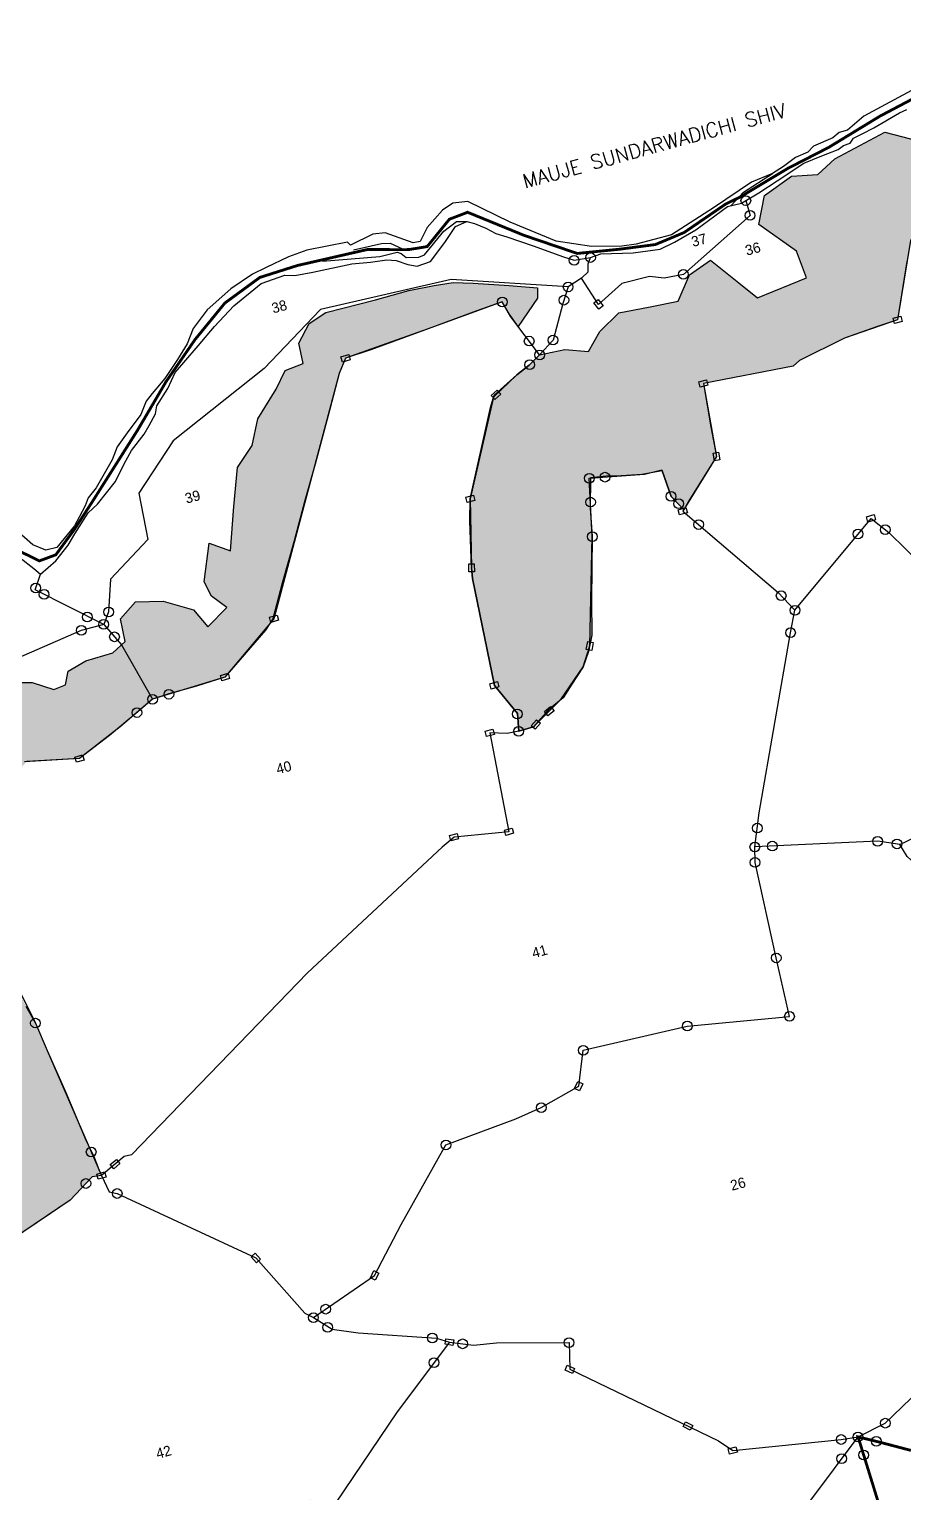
# Model space of a CAD drawing. Header units: metres. Extents: x 349190 to 354644, y 1756648 to 1760820.
# Drawn here: x 352944 to 353721, y 1759493 to 1760794 of the extents above; entities that cross this region are included whole.
import ezdxf

# ---------------------------------------------------------------- set-up
doc = ezdxf.new("R2010")
doc.units = ezdxf.units.M
doc.header["$MEASUREMENT"] = 0
doc.linetypes.add('DASHDOT', pattern=[1, 0.5, -0.25, 0, -0.25])
for name, color, linetype in [('LINE_WATER', 4, 'Continuous'), ('POLY_HATCH', 12, 'Continuous'), ('POLY_PARCEL', 6, 'Continuous'), ('POLY_WATER', 4, 'Continuous'), ('SYM_STONE', 1, 'Continuous'), ('TEXT_MAPOUT', 7, 'Continuous'), ('TEXT_PARCEL', 7, 'Continuous'), ('V_BOUND_LINE', 7, 'Continuous'), ('V_BOUND_STREAM_LINE', 7, 'DASHDOT')]:
    doc.layers.add(name, color=color, linetype=linetype)
doc.styles.get("Standard").update_dxf_attribs({"font": 'simplex.shx'})
doc.styles.add('TEXT_MAP', font='KRDEV050.TTF')
pattern_1 = [(15.29535, (352880.582, 1757419.747), (6.65705, 11.668854), [9.499434, -9.499434]), (105.29535, (352889.745, 1757422.253), (-11.668854, 6.65705), [9.499434, -9.499434])]

# ---------------------------------------------------------------- blocks, each defined once
blk = doc.blocks.new('STONE')
blk.add_circle((0, 0), 0.851)
blk = doc.blocks.new('STONESQUARE')
blk.add_lwpolyline([(-0.7, 0.48), (0.7, 0.48), (0.7, -0.48), (-0.7, -0.48)], close=True)

msp = doc.modelspace()

# ---------------------------------------------------------------- hatches: boundary and pattern name
at = {"layer": 'POLY_HATCH'}
h = msp.add_hatch(dxfattribs=at)
h.set_pattern_fill('ZIGZAG', color=256, scale=75.995469, angle=15.2954, style=0)
h.set_pattern_definition(pattern_1)
h.paths.add_polyline_path([(354261.1, 1760761.3), (354262.1, 1760737.5), (354246.2, 1760727.2), (354242.5, 1760714.2), (354218.5, 1760705), (354210.1, 1760726.1), (354172.2, 1760705.7), (354142.4, 1760697.6), (354113.9, 1760687.1), (354104.3, 1760702.5), (354080.5, 1760694.6), (354064, 1760683.6), (354050.9, 1760681.8), (353977.8, 1760662.7), (353951.9, 1760657.4), (353896, 1760660.6), (353837.5, 1760664.8), (353768, 1760667.8), (353734.5, 1760618.6), (353726.9, 1760605.9), (353723.6, 1760587.4), (353715.4, 1760535.5), (353697.6, 1760529.7), (353668.3, 1760519.1), (353628.4, 1760499.3), (353622.7, 1760494.3), (353542.9, 1760479), (353549.5, 1760440.3), (353554.5, 1760414), (353530, 1760374.8), (353525.4, 1760366.7), (353514.2, 1760378.6), (353506.4, 1760401.2), (353488.3, 1760398.2), (353470, 1760397), (353456.6, 1760396.6), (353442.6, 1760395), (353442.5, 1760368), (353444.2, 1760342.9), (353443.5, 1760286.8), (353443.7, 1760255.3), (353441, 1760240.7), (353436, 1760227.1), (353426.1, 1760211.6), (353418.5, 1760199.6), (353405.1, 1760188.5), (353392.1, 1760173.7), (353378.9, 1760169.9), (353377.7, 1760185.6), (353357.3, 1760210.7), (353337.8, 1760305.7), (353337, 1760315.1), (353335.6, 1760356.8), (353335.9, 1760376.4), (353353.7, 1760457.7), (353357.2, 1760468.7), (353377.1, 1760486.6), (353388.3, 1760495.3), (353397.5, 1760504.3), (353420, 1760509.1), (353441, 1760507.5), (353451, 1760525), (353467.7, 1760541.8), (353495.7, 1760547), (353520.6, 1760552.2), (353530.6, 1760575.4), (353549.1, 1760588.6), (353574.3, 1760568.5), (353591.1, 1760555.1), (353634.6, 1760572.7), (353625.6, 1760596.5), (353592.1, 1760620.1), (353597.3, 1760646), (353621.3, 1760663.2), (353644.7, 1760664.7), (353659.7, 1760678.6), (353704.1, 1760702.2), (353734.9, 1760694.3), (353747.5, 1760726.4), (353778.6, 1760741.4), (353820.9, 1760732.9), (353844.7, 1760750.8), (353872.8, 1760747.1), (353882.7, 1760758.8), (353918.4, 1760762.8), (353941, 1760776.4), (353969.7, 1760779.3), (353989.9, 1760765.2), (354011.1, 1760777.5), (354032.5, 1760792.4), (354067.3, 1760793.7), (354096.4, 1760780.4), (354128.3, 1760759.6), (354155.8, 1760745.9), (354167.8, 1760741), (354192.7, 1760733.9), (354227.2, 1760745.8)])
h = msp.add_hatch(dxfattribs=at)
h.set_pattern_fill('ZIGZAG', color=256, scale=75.995469, angle=15.2954, style=0)
h.set_pattern_definition(pattern_1)
h.paths.add_polyline_path([(353008.3, 1759775), (353000.2, 1759773.9), (352980.4, 1759753.2), (352963, 1759741.3), (352927.6, 1759717.4), (352918.1, 1759703.9), (352908.3, 1759683.7), (352890.9, 1759643.2), (352894.1, 1759628.9), (352894.1, 1759622.4), (352897.1, 1759605.7), (352895.8, 1759593.3), (352879.6, 1759564.5), (352864.2, 1759534), (352854.2, 1759542.6), (352843.3, 1759564.9), (352841.6, 1759580.1), (352850.2, 1759597), (352835.4, 1759635.7), (352819.2, 1759646.4), (352813.7, 1759666.6), (352803.9, 1759700.1), (352807.8, 1759716.8), (352824, 1759736.9), (352832.2, 1759737.9), (352848.7, 1759724.2), (352858.4, 1759730.4), (352850.9, 1759753.7), (352852, 1759778.1), (352865.6, 1759796.9), (352886.1, 1759814.6), (352884.6, 1759820.2), (352866.5, 1759835.7), (352862.1, 1759843), (352869.5, 1759866.7), (352877.9, 1759879.9), (352873.1, 1759886.4), (352850.3, 1759906.1), (352840.1, 1759925.4), (352842.6, 1759943), (352850.5, 1759956), (352859.8, 1759957.3), (352855.9, 1759967.1), (352834, 1759981), (352830.6, 1760000), (352840.3, 1760032.8), (352848.4, 1760047.7), (352849.5, 1760048), (352855.9, 1760050.9), (352844.7, 1760081), (352844.9, 1760109.3), (352856.9, 1760120.4), (352885, 1760134.7), (352884.9, 1760166), (352898.5, 1760193.3), (352925.1, 1760213.2), (352946.8, 1760213.1), (352966, 1760206.9), (352976.4, 1760211), (352978.8, 1760223.3), (352994.4, 1760232.4), (353018.4, 1760239.5), (353029.5, 1760249.8), (353025.2, 1760269.7), (353038.6, 1760284.9), (353063.2, 1760285.5), (353090, 1760277.8), (353102.7, 1760262.6), (353119.7, 1760279.9), (353106, 1760290), (353099.5, 1760302.7), (353104, 1760337.1), (353122.8, 1760330.2), (353125.9, 1760369.6), (353129.1, 1760404.3), (353142.1, 1760423.9), (353147.1, 1760447.6), (353163.5, 1760473.8), (353171.6, 1760490.5), (353187.4, 1760496.6), (353183.6, 1760514.9), (353192.7, 1760532.4), (353207.6, 1760541.9), (353251.6, 1760553.3), (353281.3, 1760561.5), (353303.9, 1760565.9), (353320.7, 1760568.7), (353338.4, 1760568.1), (353370.3, 1760566), (353395.6, 1760563.9), (353395.7, 1760554.8), (353378.4, 1760529.6), (353370.5, 1760540.7), (353364.3, 1760551.4), (353341.7, 1760543.4), (353298.6, 1760527.6), (353247.5, 1760508.9), (353225.1, 1760501.3), (353219.4, 1760487.9), (353211.3, 1760456.2), (353198.1, 1760407.1), (353189, 1760375), (353179.5, 1760339), (353168.9, 1760301.5), (353160.5, 1760269.7), (353154, 1760259.6), (353118, 1760218.1), (353092.8, 1760210.1), (353068.1, 1760203), (353053.7, 1760198.3), (353040.5, 1760187.1), (353015.6, 1760166), (352988.8, 1760145.6), (352942, 1760143), (352912.5, 1760110.9), (352888.9, 1760080.8), (352892.1, 1760043.8), (352893.8, 1760017.3), (352899.1, 1760011.5), (352914, 1759980.8), (352931, 1759946.8), (352941.2, 1759925.5), (352949.7, 1759910.5), (352960, 1759886.3), (352976.7, 1759849), (352994.7, 1759806), (353001.3, 1759792.8), (353006.1, 1759780.3)])

# ---------------------------------------------------------------- linework, layer by layer
at = {"layer": 'LINE_WATER'}
for points in [[(353567.6, 1760637), (353578.5, 1760648.9), (353604.4, 1760665.6)], [(353204.6, 1760587.6), (353255.6, 1760591.8), (353271, 1760595.6), (353274.6, 1760594.6), (353279, 1760590.8), (353290.3, 1760591.2), (353295.2, 1760593.2), (353312.5, 1760614.4), (353323.7, 1760622.8), (353332.7, 1760622.8)], [(353232.1, 1760597.8), (353257.1, 1760603.3), (353264.7, 1760603.7), (353275.8, 1760598.6), (353292, 1760599.7)]]:
    msp.add_lwpolyline(points, dxfattribs=at)
at = {"layer": 'POLY_HATCH'}
for points in [[(353723.6, 1760587.4), (353715.4, 1760535.5), (353697.6, 1760529.7), (353668.3, 1760519.1), (353628.4, 1760499.3), (353622.7, 1760494.3), (353542.9, 1760479), (353549.5, 1760440.3), (353554.5, 1760414), (353530, 1760374.8), (353525.4, 1760366.7), (353514.2, 1760378.6), (353506.4, 1760401.2), (353488.3, 1760398.2), (353470, 1760397), (353456.6, 1760396.6), (353442.6, 1760395), (353442.5, 1760368), (353444.2, 1760342.9), (353443.5, 1760286.8), (353443.7, 1760255.3), (353441, 1760240.7), (353436, 1760227.1), (353426.1, 1760211.6), (353418.5, 1760199.6), (353405.1, 1760188.5), (353392.1, 1760173.7), (353378.9, 1760169.9), (353377.7, 1760185.6), (353357.3, 1760210.7), (353337.8, 1760305.7), (353337, 1760315.1), (353335.6, 1760356.8), (353335.9, 1760376.4), (353353.7, 1760457.7), (353357.2, 1760468.7), (353377.1, 1760486.6), (353388.3, 1760495.3), (353397.5, 1760504.3), (353420, 1760509.1), (353441, 1760507.5), (353451, 1760525), (353467.7, 1760541.8), (353495.7, 1760547), (353520.6, 1760552.2), (353530.6, 1760575.4), (353549.1, 1760588.6), (353574.3, 1760568.5), (353591.1, 1760555.1), (353634.6, 1760572.7), (353625.6, 1760596.5), (353592.1, 1760620.1), (353597.3, 1760646), (353621.3, 1760663.2), (353644.7, 1760664.7), (353659.7, 1760678.6), (353704.1, 1760702.2), (353734.9, 1760694.3)], [(352925.1, 1760213.2), (352946.8, 1760213.1), (352966, 1760206.9), (352976.4, 1760211), (352978.8, 1760223.3), (352994.4, 1760232.4), (353018.4, 1760239.5), (353029.5, 1760249.8), (353025.2, 1760269.7), (353038.6, 1760284.9), (353063.2, 1760285.5), (353090, 1760277.8), (353102.7, 1760262.6), (353119.7, 1760279.9), (353106, 1760290), (353099.5, 1760302.7), (353104, 1760337.1), (353122.8, 1760330.2), (353125.9, 1760369.6), (353129.1, 1760404.3), (353142.1, 1760423.9), (353147.1, 1760447.6), (353163.5, 1760473.8), (353171.6, 1760490.5), (353187.4, 1760496.6), (353183.6, 1760514.9), (353192.7, 1760532.4), (353207.6, 1760541.9), (353251.6, 1760553.3), (353281.3, 1760561.5), (353303.9, 1760565.9), (353320.7, 1760568.7), (353338.4, 1760568.1), (353370.3, 1760566), (353395.6, 1760563.9), (353395.7, 1760554.8), (353378.4, 1760529.6), (353370.5, 1760540.7), (353364.3, 1760551.4), (353341.7, 1760543.4), (353298.6, 1760527.6), (353247.5, 1760508.9), (353225.1, 1760501.3), (353219.4, 1760487.9), (353211.3, 1760456.2), (353198.1, 1760407.1), (353189, 1760375), (353179.5, 1760339), (353168.9, 1760301.5), (353160.5, 1760269.7), (353154, 1760259.6), (353118, 1760218.1), (353092.8, 1760210.1), (353068.1, 1760203), (353053.7, 1760198.3), (353040.5, 1760187.1), (353015.6, 1760166), (352988.8, 1760145.6), (352942, 1760143)], [(352941.2, 1759925.5), (352949.7, 1759910.5), (352960, 1759886.3), (352976.7, 1759849), (352994.7, 1759806), (353001.3, 1759792.8), (353006.1, 1759780.3), (353008.3, 1759775), (353000.2, 1759773.9), (352980.4, 1759753.2), (352963, 1759741.3), (352927.6, 1759717.4)]]:
    msp.add_lwpolyline(points, dxfattribs=at)
at = {"layer": 'POLY_PARCEL'}
for points in [[(354064, 1760683.6), (354050.9, 1760681.8), (353951.9, 1760657.4), (353951.9, 1760657.4), (353951.9, 1760657.4), (353767, 1760668.5), (353767, 1760668.5), (353726.9, 1760605.9), (353726.9, 1760605.9), (353726.9, 1760605.9), (353715.4, 1760535.5), (353715.4, 1760535.5), (353668.3, 1760519.1), (353628.4, 1760499.3), (353622.7, 1760494.3), (353542.9, 1760479), (353554.5, 1760414), (353554.5, 1760414), (353524.6, 1760365.4), (353524.6, 1760365.4), (353524.6, 1760365.4), (353609.4, 1760293.1), (353609.4, 1760293.1), (353624.2, 1760277.4)], [(353580.6, 1760641.5), (353584.4, 1760628.3), (353584.4, 1760628.3), (353525.2, 1760575.9), (353525.2, 1760575.9), (353508.1, 1760572.6), (353495.1, 1760574.1), (353470.4, 1760567.7), (353449.8, 1760549.2), (353434.6, 1760572.4), (353434.6, 1760572.4)], [(353434.6, 1760572.4), (353440.5, 1760578.1), (353440.6, 1760585.2), (353442.7, 1760590.9)], [(353422.8, 1760564.8), (353422.8, 1760564.8), (353318.8, 1760571.5), (353318.8, 1760571.5), (353202.9, 1760544.7), (353202.9, 1760544.7), (353152.8, 1760492.4), (353152.8, 1760492.4), (353152.8, 1760492.4), (353152.8, 1760492.4), (353071.9, 1760428.1), (353041.4, 1760381.6), (353041.4, 1760381.6), (353049.4, 1760340.4), (353016.5, 1760305.1), (353014.7, 1760275.9), (353010.3, 1760264.9)], [(353434.6, 1760572.4), (353422.8, 1760564.8), (353418, 1760550), (353409.4, 1760517.5), (353397.5, 1760504.3)], [(353397.5, 1760504.3), (353397.5, 1760504.3), (353371.8, 1760538.2), (353364.3, 1760551.4), (353298.6, 1760527.6), (353298.6, 1760527.6), (353225.1, 1760501.3), (353225.1, 1760501.3), (353219.4, 1760487.9), (353219.4, 1760487.9), (353161.5, 1760269.9), (353161.5, 1760269.9), (353161.5, 1760269.9), (353161.5, 1760269.9), (353161.5, 1760269.9), (353161.5, 1760269.9), (353118, 1760218.1), (353118, 1760218.1), (353053.7, 1760198.3), (353053.7, 1760198.3), (353053.7, 1760198.3), (353024.8, 1760173.8), (352988.8, 1760145.6), (352940, 1760142.6)], [(353397.5, 1760504.3), (353388.3, 1760495.3), (353377.1, 1760486.6), (353356.6, 1760466.9), (353356.6, 1760466.9), (353335.9, 1760376.4), (353335.9, 1760376.4), (353337, 1760315.1), (353337.8, 1760305.7), (353357.3, 1760210.7), (353377.7, 1760185.6), (353378.9, 1760169.9)], [(353378.9, 1760169.9), (353392.1, 1760173.7), (353416.2, 1760198), (353416.2, 1760198), (353416.2, 1760198), (353436, 1760227.1), (353442, 1760245.7), (353442, 1760245.7), (353442, 1760245.7), (353444.2, 1760342.9), (353441.6, 1760394.7), (353441.6, 1760394.7), (353441.6, 1760394.7), (353490.7, 1760398.3), (353490.7, 1760398.3), (353505.9, 1760402.3), (353514.2, 1760378.6), (353525.4, 1760366.7)], [(353624.2, 1760277.4), (353624.2, 1760277.4), (353691.8, 1760359.1), (353691.8, 1760359.1), (353707.5, 1760346.5), (353828.4, 1760228)], [(353010.3, 1760264.9), (353010.3, 1760264.9), (352949.4, 1760295.5), (352954.1, 1760309.5)], [(353588.6, 1760067.1), (353592.5, 1760097.3), (353592.5, 1760097.3), (353620.3, 1760257.5), (353620.3, 1760257.5), (353624.2, 1760277.4)], [(353010.3, 1760264.9), (352990.4, 1760259.5), (352990.4, 1760259.5), (352883.5, 1760212.9), (352883.5, 1760212.9), (352793.9, 1760158.7), (352793.9, 1760158.7), (352793.9, 1760158.7), (352721.1, 1760162.6), (352721.1, 1760162.6), (352689.4, 1760108.5), (352694.4, 1760089.6), (352683.9, 1760083.5), (352683.9, 1760083.5), (352683.9, 1760083.5), (352732, 1759979.2), (352732, 1759979.2), (352760.1, 1759945.5), (352760.1, 1759945.5), (352795.4, 1759904.5), (352817.3, 1759883.7), (352803.3, 1759877.3)], [(353010.3, 1760264.9), (353026, 1760246.6), (353053.7, 1760198.3), (353053.7, 1760198.3)], [(353717.5, 1760069.4), (353730.9, 1760075.7), (353730.9, 1760075.7), (353926.5, 1760162), (353926.5, 1760162), (354091.2, 1760234.4), (354091.2, 1760234.4)], [(353378.9, 1760169.9), (353368.6, 1760167.9), (353353.2, 1760168.5), (353370.2, 1760080.6), (353370.2, 1760080.6), (353321.5, 1760075.7), (353321.5, 1760075.7), (353310.9, 1760066.8), (353310.9, 1760066.8), (353191.3, 1759955.3), (353191.3, 1759955.3), (353035, 1759793.6), (353035, 1759793.6), (353028.5, 1759791.9), (353008.3, 1759775)], [(353717.5, 1760069.4), (353697.7, 1760072.1), (353697.7, 1760072.1), (353588.6, 1760067.1), (353588.6, 1760067.1)], [(353680.3, 1759542.8), (353680.3, 1759542.8), (353704.5, 1759555), (353704.5, 1759555), (353810.5, 1759657.3), (353810.5, 1759657.3), (353810.5, 1759657.3), (353817.3, 1759732.9), (353829.2, 1759753.8), (353829.2, 1759753.8), (353795.6, 1759841.1), (353795.6, 1759841.1), (353795.6, 1759841.1), (353754.7, 1759885.2), (353754.7, 1759885.2), (353792.1, 1759996.3), (353792.1, 1759996.3), (353792.1, 1759996.3), (353724, 1760058.7), (353724, 1760058.7), (353717.5, 1760069.4)], [(353196.6, 1759648.8), (353196.6, 1759648.8), (353250.9, 1759686.3), (353250.9, 1759686.3), (353274.6, 1759731.6), (353274.6, 1759731.6), (353274.6, 1759731.6), (353314.3, 1759802.3), (353314.3, 1759802.3), (353314.3, 1759802.3), (353376.4, 1759825.5), (353398.9, 1759835.4), (353398.9, 1759835.4), (353432.2, 1759854.5), (353432.2, 1759854.5), (353436.2, 1759886.4), (353436.2, 1759886.4), (353528.6, 1759907.9), (353619.4, 1759916.5), (353607.6, 1759968.5), (353607.6, 1759968.5), (353588.8, 1760053.3), (353588.6, 1760067.1)], [(352899.1, 1760011.5), (352949.7, 1759910.5), (352949.7, 1759910.5), (352949.7, 1759910.5), (352960, 1759886.3), (352960, 1759886.3), (353008.3, 1759775), (353008.3, 1759775), (353008.3, 1759775), (353008.3, 1759775)], [(353008.3, 1759775), (353000.2, 1759773.9), (352980.4, 1759753.2), (352980.4, 1759753.2), (352927.6, 1759717.4), (352916.3, 1759703.3), (352916.3, 1759703.3), (352890.9, 1759643.2), (352890.9, 1759643.2), (352890.9, 1759643.2), (352897.1, 1759605.7), (352895.8, 1759593.3), (352864.2, 1759534), (352864.2, 1759534), (352858.3, 1759517.9)], [(353008.3, 1759775), (353015.1, 1759760.5), (353022.3, 1759759.1), (353022.3, 1759759.1), (353022.3, 1759759.1), (353145.4, 1759701.9), (353145.4, 1759701.9), (353188.9, 1759652.8), (353188.9, 1759652.8), (353196.6, 1759648.8)], [(353196.6, 1759648.8), (353213.3, 1759638.6), (353236.3, 1759635.3), (353306, 1759630.5), (353317.3, 1759627)], [(353317.3, 1759627), (353317.3, 1759627), (353317.3, 1759627), (353271, 1759565.2), (353216.1, 1759483.8), (353216.1, 1759483.8), (353193.9, 1759486.2), (353193.9, 1759486.2), (353181.4, 1759435.3), (353181.4, 1759435.3), (353132.2, 1759378.8), (353132.2, 1759378.8), (353077.1, 1759300.3), (353062.3, 1759285.4), (353058.2, 1759274.5), (353050.3, 1759262.8)], [(353317.3, 1759627), (353338.6, 1759624.2), (353359.3, 1759626.4), (353423.6, 1759626.6)], [(353423.6, 1759626.6), (353424.3, 1759602.9), (353424.3, 1759602.9), (353556.3, 1759539.4), (353569, 1759530.7), (353569, 1759530.7), (353665.3, 1759540.5), (353665.3, 1759540.5), (353680.3, 1759542.8)], [(353255.7, 1758982.1), (353255.7, 1758982.1), (353270.5, 1758996.2), (353272.3, 1759001.4), (353272.3, 1759001.4), (353272.3, 1759001.4), (353533.1, 1759345.8), (353533.1, 1759345.8), (353533.1, 1759345.8), (353533.1, 1759345.8), (353680.3, 1759542.8), (353680.3, 1759542.8), (353680.3, 1759542.8), (353680.3, 1759542.8)]]:
    msp.add_lwpolyline(points, dxfattribs=at)
at = {"layer": 'POLY_WATER'}
for points in [[(353731.6, 1760741.4), (353685.3, 1760716.4), (353670.9, 1760704.1), (353663.5, 1760702.1), (353657.8, 1760697.2), (353640.8, 1760689.7), (353635.6, 1760684.5), (353624.8, 1760679.9), (353614.2, 1760671.9), (353604.4, 1760665.6), (353585.7, 1760658), (353551.8, 1760635), (353514.5, 1760611.1), (353483.2, 1760602.9), (353470.4, 1760601.1), (353443.5, 1760600.8), (353412.3, 1760605.5), (353371.2, 1760622.4), (353333.8, 1760640.8), (353320.5, 1760639.2), (353311.1, 1760633), (353297.5, 1760617.7), (353291.4, 1760605.2), (353285.1, 1760603.9), (353260.2, 1760612.8), (353249.4, 1760611.5), (353229.6, 1760602), (353226.8, 1760604.5), (353190.6, 1760597.5), (353174.4, 1760591.4), (353154.6, 1760581.9), (353142.5, 1760576.1), (353123.3, 1760563), (353102.2, 1760544.3), (353089.7, 1760527.7), (353084.3, 1760514.2), (353075.9, 1760500.2), (353064.7, 1760483.5), (353053.5, 1760470.1), (353047.9, 1760463.2), (353043.2, 1760451.5), (353031.3, 1760435.2), (353022.2, 1760422.7), (353017.9, 1760411.2), (353003.6, 1760386.1), (352996.5, 1760377.2), (352993.9, 1760370.2), (352988.4, 1760360), (352984.3, 1760352.3), (352968.7, 1760333.1), (352959, 1760330.8), (352947.3, 1760335.5), (352932.6, 1760348.5)], [(352936, 1760324.1), (352948.2, 1760314.4), (352954.1, 1760309.5), (352967.7, 1760321.3), (352978.8, 1760335.4), (352984.8, 1760345.2), (352996.5, 1760364), (353004.7, 1760371.7), (353020.7, 1760391.7), (353028.6, 1760407.6), (353035, 1760419.3), (353046.3, 1760433.9), (353050.7, 1760441.6), (353056.3, 1760451.9), (353057.4, 1760459.1), (353067.4, 1760474.5), (353073.9, 1760488.8), (353081.4, 1760497.7), (353094.3, 1760512.3), (353108.7, 1760529.6), (353125.9, 1760548.1), (353150.3, 1760567.8), (353171.3, 1760575.1), (353180.2, 1760574.8), (353196.1, 1760577.8), (353230.8, 1760585.3), (353247.2, 1760586.8), (353261.9, 1760588.9), (353270.2, 1760588.1), (353280.3, 1760584.7), (353288.8, 1760583.2), (353300.7, 1760587.3), (353313.3, 1760604.1), (353322.8, 1760618.5), (353332.7, 1760622.8), (353339.6, 1760621.2), (353349.6, 1760617.1), (353358.6, 1760612.3), (353368.4, 1760609.2), (353391.6, 1760601.4), (353418.8, 1760591.6), (353428.1, 1760588.4), (353442.7, 1760590.9), (353451.8, 1760594.1), (353480.6, 1760595.1), (353504.5, 1760598.4), (353517.3, 1760604.6), (353536.2, 1760615.5), (353564.2, 1760636.2), (353576.8, 1760639.2), (353592.3, 1760648.4), (353608.5, 1760659), (353632.2, 1760674.7), (353648, 1760681.3), (353662.6, 1760686.8), (353667.3, 1760690.4), (353673.3, 1760692.4), (353676.2, 1760697), (353684, 1760700.7), (353694.4, 1760706.2), (353717, 1760719.5), (353723.5, 1760722.4)]]:
    msp.add_lwpolyline(points, dxfattribs=at)
at = {"layer": 'V_BOUND_LINE', "const_width": 2.53}
msp.add_lwpolyline([(353743.5, 1759338.1), (353680.3, 1759542.8), (353699.1, 1759538.2), (353727.2, 1759530.8)], dxfattribs=at)
at = {"layer": 'V_BOUND_STREAM_LINE', "ltscale": 10, "const_width": 2.53}
msp.add_lwpolyline([(353772, 1760754.7), (353699.7, 1760716.5), (353654.3, 1760688.8), (353617.9, 1760670.1), (353576, 1760644.9), (353562.7, 1760638.4), (353525.8, 1760613.1), (353500.2, 1760602.4), (353468.6, 1760598.3), (353430.9, 1760594.5), (353383.6, 1760610.6), (353333.5, 1760631.1), (353317.3, 1760624.9), (353297.6, 1760600.6), (353280.5, 1760597.8), (353244.9, 1760598.1), (353182.4, 1760583.8), (353149, 1760573.2), (353117.9, 1760550.4), (353091.3, 1760517.8), (353065.6, 1760480.4), (353040.5, 1760437.6), (353000.8, 1760374.8), (352984.6, 1760349.7), (352967.8, 1760326.7), (352953.2, 1760321.3), (352916.4, 1760339.3)], dxfattribs=at)

# ---------------------------------------------------------------- block references
at = {"layer": 'SYM_STONE'}
for name, p, xscale, yscale, zscale, rotation in [('STONE', (353580.6, 1760641.5), 5.06636463076694, 5.06636463076694, 5.06636463076694, 15.29535435398677), ('STONE', (353584.4, 1760628.3), 5.06636463076694, 5.06636463076694, 5.06636463076694, 15.29535435398677), ('STONE', (353428.1, 1760588.4), 5.06636463076694, 5.06636463076694, 5.06636463076694, 15.29535435398677), ('STONE', (353442.7, 1760590.9), 5.06636463076694, 5.06636463076694, 5.06636463076694, 15.29535435398677), ('STONE', (353525.2, 1760575.9), 5.06636463076694, 5.06636463076694, 5.06636463076694, 15.29535435398677), ('STONE', (353422.8, 1760564.8), 5.06636463076694, 5.06636463076694, 5.06636463076694, 15.29535435398677), ('STONE', (353364.3, 1760551.4), 5.06636463076694, 5.06636463076694, 5.06636463076694, 15.29535435398677), ('STONE', (353419, 1760553), 5.06636463076694, 5.06636463076694, 5.06636463076694, 15.29535435398677), ('STONESQUARE', (353449.8, 1760549.2), 5.066364630766939, 5.066364630766939, 5.066364630766939, 127.5222198455444), ('STONESQUARE', (353715.4, 1760535.5), 5.06636463076694, 5.06636463076694, 5.06636463076694, 15.29535435398677), ('STONE', (353388.2, 1760516.6), 5.06636463076694, 5.06636463076694, 5.06636463076694, 15.29535435398677), ('STONE', (353409.4, 1760517.5), 5.06636463076694, 5.06636463076694, 5.06636463076694, 15.29535435398677), ('STONESQUARE', (353225.1, 1760501.3), 5.06636463076694, 5.06636463076694, 5.06636463076694, 15.29535435398677), ('STONE', (353388.6, 1760495.6), 5.06636463076694, 5.06636463076694, 5.06636463076694, 15.29535435398677), ('STONE', (353397.5, 1760504.3), 5.06636463076694, 5.06636463076694, 5.06636463076694, 15.29535435398677), ('STONESQUARE', (353358.7, 1760468.9), 5.06636463076694, 5.06636463076694, 5.06636463076694, 41.93832694943011), ('STONESQUARE', (353542.9, 1760479), 5.06636463076694, 5.06636463076694, 5.06636463076694, 15.29535435398677), ('STONESQUARE', (353554.5, 1760414), 5.06636463076694, 5.06636463076694, 5.06636463076694, 100.6370480410038), ('STONE', (353441.6, 1760394.7), 5.06636463076694, 5.06636463076694, 5.06636463076694, 15.29535435398677), ('STONE', (353455.5, 1760395.7), 5.06636463076694, 5.06636463076694, 5.06636463076694, 15.29535435398677), ('STONE', (353514.2, 1760378.6), 5.06636463076694, 5.06636463076694, 5.06636463076694, 15.29535435398677), ('STONESQUARE', (353335.9, 1760376.4), 5.06636463076694, 5.06636463076694, 5.06636463076694, 15.29535435398677), ('STONE', (353442.7, 1760373.5), 5.06636463076694, 5.06636463076694, 5.06636463076694, 15.29535435398677), ('STONE', (353520.9, 1760372.1), 5.06636463076694, 5.06636463076694, 5.06636463076694, 15.29535435398677), ('STONESQUARE', (353524.6, 1760365.4), 5.06636463076694, 5.06636463076694, 5.06636463076694, 15.29535435398677), ('STONE', (353538.7, 1760353.6), 5.06636463076694, 5.06636463076694, 5.06636463076694, 15.29535435398677), ('STONESQUARE', (353691.8, 1760359.1), 5.06636463076694, 5.06636463076694, 5.06636463076694, 15.29535435398677), ('STONE', (353444.2, 1760342.9), 5.06636463076694, 5.06636463076694, 5.06636463076694, 15.29535435398677), ('STONE', (353680.3, 1760345.2), 5.06636463076694, 5.06636463076694, 5.06636463076694, 15.29535435398677), ('STONE', (353704.4, 1760349), 5.06636463076694, 5.06636463076694, 5.06636463076694, 15.29535435398677), ('STONESQUARE', (353337, 1760315.1), 5.06636463076694, 5.06636463076694, 5.06636463076694, 91.8724230549571), ('STONE', (352950, 1760297.2), 5.06636463076694, 5.06636463076694, 5.06636463076694, 15.29535435398677), ('STONE', (352957.4, 1760291.5), 5.06636463076694, 5.06636463076694, 5.06636463076694, 15.29535435398677), ('STONE', (353612, 1760290.3), 5.06636463076694, 5.06636463076694, 5.06636463076694, 15.29535435398677), ('STONE', (353014.7, 1760275.9), 5.06636463076694, 5.06636463076694, 5.06636463076694, 15.29535435398677), ('STONE', (353624.2, 1760277.4), 5.06636463076694, 5.06636463076694, 5.06636463076694, 15.29535435398677), ('STONE', (352990.4, 1760259.5), 5.06636463076694, 5.06636463076694, 5.06636463076694, 15.29535435398677), ('STONE', (352995.7, 1760271.4), 5.06636463076694, 5.06636463076694, 5.06636463076694, 15.29535435398677), ('STONE', (353010.3, 1760264.9), 5.06636463076694, 5.06636463076694, 5.06636463076694, 15.29535435398677), ('STONESQUARE', (353161.5, 1760269.9), 5.06636463076694, 5.06636463076694, 5.06636463076694, 15.29535435398677), ('STONE', (353019.9, 1760253.8), 5.06636463076694, 5.06636463076694, 5.06636463076694, 15.29535435398677), ('STONE', (353620.3, 1760257.5), 5.06636463076694, 5.06636463076694, 5.06636463076694, 15.29535435398677), ('STONESQUARE', (353442, 1760245.7), 5.06636463076694, 5.06636463076694, 5.06636463076694, 79.23941857967165), ('STONESQUARE', (353118, 1760218.1), 5.06636463076694, 5.06636463076694, 5.06636463076694, 15.29535435398677), ('STONESQUARE', (353357.3, 1760210.7), 5.06636463076694, 5.06636463076694, 5.06636463076694, 15.29535435398677), ('STONE', (353053.7, 1760198.3), 5.06636463076694, 5.06636463076694, 5.06636463076694, 15.29535435398677), ('STONE', (353068.2, 1760202.8), 5.06636463076694, 5.06636463076694, 5.06636463076694, 15.29535435398677), ('STONE', (353039.8, 1760186.5), 5.06636463076694, 5.06636463076694, 5.06636463076694, 15.29535435398677), ('STONE', (353377.7, 1760185.2), 5.06636463076694, 5.06636463076694, 5.06636463076694, 15.29535435398677), ('STONESQUARE', (353406, 1760187.7), 5.066364630766939, 5.066364630766939, 5.066364630766939, 39.54480765997639), ('STONE', (353378.9, 1760169.9), 5.06636463076694, 5.06636463076694, 5.06636463076694, 15.29535435398677), ('STONESQUARE', (353394.1, 1760175.9), 5.06636463076694, 5.06636463076694, 5.06636463076694, 48.70453794322102), ('STONESQUARE', (353353.2, 1760168.5), 5.06636463076694, 5.06636463076694, 5.06636463076694, 15.29535435398677), ('STONESQUARE', (352988.8, 1760145.6), 5.06636463076694, 5.06636463076694, 5.06636463076694, 15.29535435398677), ('STONESQUARE', (353370.2, 1760080.6), 5.06636463076694, 5.06636463076694, 5.06636463076694, 15.29535435398677), ('STONE', (353590.8, 1760083.8), 5.06636463076694, 5.06636463076694, 5.06636463076694, 15.29535435398677), ('STONESQUARE', (353321.5, 1760075.7), 5.06636463076694, 5.06636463076694, 5.06636463076694, 15.29535435398677), ('STONE', (353588.6, 1760067.1), 5.06636463076694, 5.06636463076694, 5.06636463076694, 15.29535435398677), ('STONE', (353604.2, 1760067.8), 5.06636463076694, 5.06636463076694, 5.06636463076694, 15.29535435398677), ('STONE', (353697.7, 1760072.1), 5.06636463076694, 5.06636463076694, 5.06636463076694, 15.29535435398677), ('STONE', (353714.8, 1760069.8), 5.06636463076694, 5.06636463076694, 5.06636463076694, 15.29535435398677), ('STONE', (353588.8, 1760053.3), 5.06636463076694, 5.06636463076694, 5.06636463076694, 15.29535435398677), ('STONE', (353607.6, 1759968.5), 5.06636463076694, 5.06636463076694, 5.06636463076694, 15.29535435398677), ('STONE', (352949.7, 1759910.5), 5.06636463076694, 5.06636463076694, 5.06636463076694, 15.29535435398677), ('STONE', (353528.6, 1759907.9), 5.06636463076694, 5.06636463076694, 5.06636463076694, 15.29535435398677), ('STONE', (353619.4, 1759916.5), 5.06636463076694, 5.06636463076694, 5.06636463076694, 15.29535435398677), ('STONE', (353436.2, 1759886.4), 5.06636463076694, 5.06636463076694, 5.06636463076694, 15.29535435398677), ('STONESQUARE', (353432.2, 1759854.5), 5.06636463076694, 5.06636463076694, 5.06636463076694, 65.33132510568953), ('STONE', (353398.9, 1759835.4), 5.06636463076694, 5.06636463076694, 5.06636463076694, 15.29535435398677), ('STONE', (352999.2, 1759796), 5.06636463076694, 5.06636463076694, 5.06636463076694, 15.29535435398677), ('STONE', (353314.3, 1759802.3), 5.06636463076694, 5.06636463076694, 5.06636463076694, 15.29535435398677), ('STONESQUARE', (353020.4, 1759785.3), 5.066364630766939, 5.066364630766939, 5.066364630766939, 39.78978612092782), ('STONE', (352994.5, 1759768), 5.06636463076694, 5.06636463076694, 5.06636463076694, 15.29535435398677), ('STONESQUARE', (353008.3, 1759775), 5.06636463076694, 5.06636463076694, 5.06636463076694, 15.29535435398677), ('STONE', (353022.3, 1759759.1), 5.06636463076694, 5.06636463076694, 5.06636463076694, 15.29535435398677), ('STONESQUARE', (353145.4, 1759701.9), 5.066364630766939, 5.066364630766939, 5.066364630766939, 311.6399971280921), ('STONESQUARE', (353250.9, 1759686.3), 5.06636463076694, 5.06636463076694, 5.06636463076694, 64.1083206277505), ('STONE', (353196.6, 1759648.8), 5.06636463076694, 5.06636463076694, 5.06636463076694, 15.29535435398677), ('STONE', (353207.5, 1759656.3), 5.06636463076694, 5.06636463076694, 5.06636463076694, 15.29535435398677), ('STONE', (353209.3, 1759640.1), 5.06636463076694, 5.06636463076694, 5.06636463076694, 15.29535435398677), ('STONE', (353302.1, 1759630.7), 5.06636463076694, 5.06636463076694, 5.06636463076694, 15.29535435398677), ('STONESQUARE', (353317.3, 1759627), 5.06636463076694, 5.06636463076694, 5.06636463076694, 352.2681067072967), ('STONE', (353329.1, 1759625.5), 5.06636463076694, 5.06636463076694, 5.06636463076694, 15.29535435398677), ('STONE', (353423.6, 1759626.6), 5.06636463076694, 5.06636463076694, 5.06636463076694, 15.29535435398677), ('STONE', (353303.7, 1759608.8), 5.06636463076694, 5.06636463076694, 5.06636463076694, 15.29535435398677), ('STONESQUARE', (353424.3, 1759602.9), 5.06636463076694, 5.06636463076694, 5.06636463076694, 335.6182445897475), ('STONESQUARE', (353529.2, 1759552.5), 5.06636463076694, 5.06636463076694, 5.06636463076694, 332.7888459465838), ('STONE', (353704.5, 1759555), 5.06636463076694, 5.06636463076694, 5.06636463076694, 15.29535435398677), ('STONE', (353665.3, 1759540.5), 5.06636463076694, 5.06636463076694, 5.06636463076694, 15.29535435398677), ('STONE', (353680.3, 1759542.8), 5.06636463076694, 5.06636463076694, 5.06636463076694, 15.29535435398677), ('STONE', (353696.5, 1759538.9), 5.06636463076694, 5.06636463076694, 5.06636463076694, 15.29535435398677), ('STONESQUARE', (353569, 1759530.7), 5.06636463076694, 5.06636463076694, 5.06636463076694, 15.29535435398677), ('STONE', (353665.8, 1759523.5), 5.06636463076694, 5.06636463076694, 5.06636463076694, 15.29535435398677), ('STONE', (353685.2, 1759526.7), 5.06636463076694, 5.06636463076694, 5.06636463076694, 15.29535435398677)]:
    msp.add_blockref(name, p, dxfattribs=dict(at, xscale=xscale, yscale=yscale, zscale=zscale, rotation=rotation))

# ---------------------------------------------------------------- texts
at = {"layer": 'TEXT_MAPOUT'}
msp.add_text('MAUJE SUNDARWADICHI SHIV', height=12.666, rotation=15.2954, dxfattribs=at).set_placement((353384.3, 1760652.3))
at = {"layer": 'TEXT_PARCEL', "style": 'TEXT_MAP'}
for s, p in [('37', (353533.7, 1760600.2)), ('36', (353581.5, 1760592.5)), ('38', (353160.9, 1760541.1)), ('39', (353083.9, 1760372.1)), ('40', (353164.9, 1760131.5)), ('41', (353392.1, 1759968.1)), ('26', (353568.3, 1759761.5)), ('42', (353058.2, 1759523.2))]:
    msp.add_text(s, height=9.12, rotation=15.2954, dxfattribs=at).set_placement(p)

doc.saveas('drawing.dxf')
